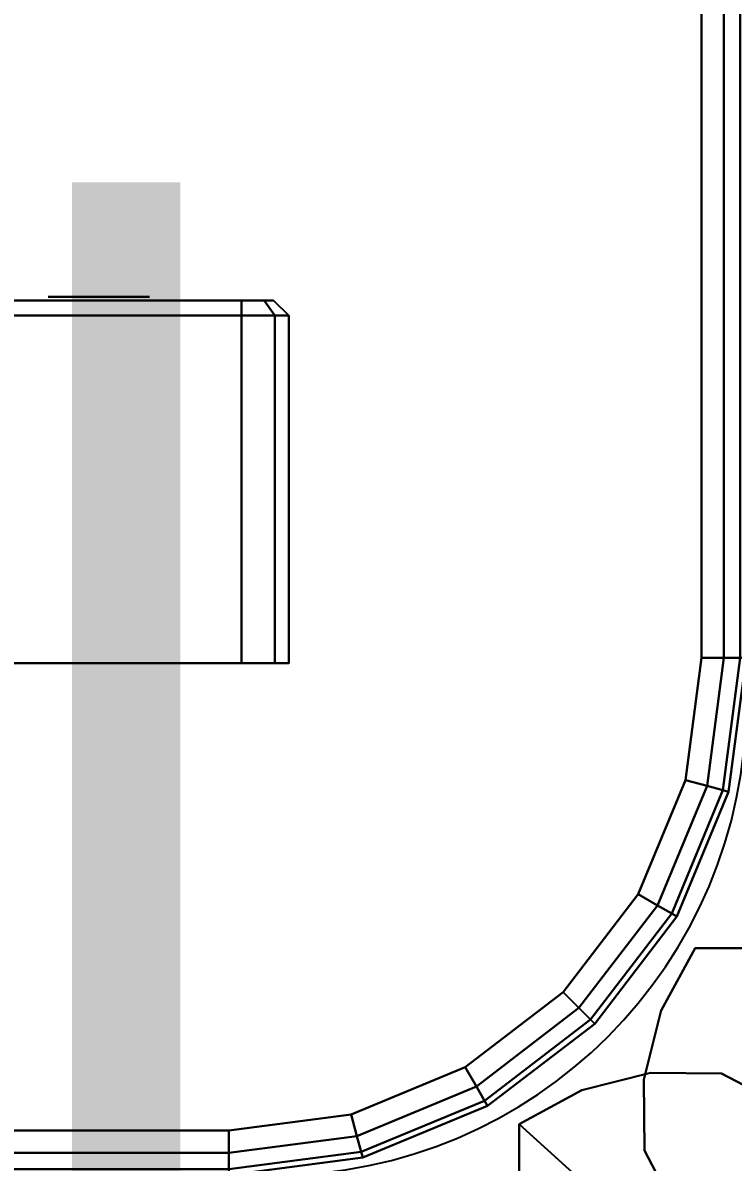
# Model space of a CAD drawing. Extents: x -170 to 1783, y -20 to 1205.
# Drawn here: x 1179.668 to 1181.546, y 281.769 to 284.781 of the extents above; entities that cross this region are included whole.
import ezdxf

# ---------------------------------------------------------------- set-up
doc = ezdxf.new("R2010")
doc.units = 0
doc.header["$LTSCALE"] = 96
doc.header["$MEASUREMENT"] = 0
for name, color, linetype in [('A-FURN-3-PANEL-TRIM', 7, 'Continuous'), ('A-FURN-3-POWER-RECP-BLACK', 7, 'Continuous'), ('A-FURN-3-POWER-RECP-GREY', 7, 'Continuous'), ('A-FURN-3-WKSF-TOP', 7, 'Continuous'), ('A-FURN-3-WKSF-TRIM', 7, 'Continuous'), ('A-FURN-P-WKSF', 7, 'Continuous'), ('MAIN_ELECTRICAL', 7, 'Continuous'), ('MAIN_PANEL', 7, 'Continuous'), ('MAIN_WKSURF', 7, 'Continuous'), ('SM', 7, 'Continuous')]:
    doc.layers.add(name, color=color, linetype=linetype)

# ---------------------------------------------------------------- blocks, each defined once
blk = doc.blocks.new('EC-EFP-456')
at = {"layer": 'A-FURN-3-PANEL-TRIM', "color": 60, "linetype": 'Continuous'}
for points, invisible_edges in [([(47.5649, 2.2249, 3.5747), (47.4, 2.1348, 3.5747), (47.935, 2.269, 3.5747), (47.7471, 2.2706, 3.5747)], 2), ([(47.5649, 2.2249, 4.2397), (47.7471, 2.2706, 4.2397), (47.935, 2.269, 4.2397), (47.4, 2.1348, 4.2397)], 4), ([(47.5649, 2.2249, 3.8013), (47.7471, 2.2706, 3.8013), (47.935, 2.269, 3.8013), (47.4, 2.1348, 3.8013)], 4), ([(47.5649, 2.2249, 4.013), (47.4, 2.1348, 4.013), (47.935, 2.269, 4.013), (47.7471, 2.2706, 4.013)], 2), ([(47.935, 2.269, 3.5747), (47.4, 2.1348, 3.5747), (48.0735, 2.1159, 3.5747), (48.0322, 2.2178, 3.5747)], 3), ([(47.935, 2.269, 4.2397), (48.0322, 2.2178, 4.2397), (48.0735, 2.1159, 4.2397), (47.4, 2.1348, 4.2397)], 12), ([(47.935, 2.269, 3.8013), (48.0322, 2.2178, 3.8013), (48.0735, 2.1159, 3.8013), (47.4, 2.1348, 3.8013)], 12), ([(47.935, 2.269, 4.013), (47.4, 2.1348, 4.013), (48.0735, 2.1159, 4.013), (48.0322, 2.2178, 4.013)], 3), ([(47.4, 2.1348, 3.5747), (47.4, 0.3185, 3.5747), (47.9, 0.3185, 3.5747), (47.9, 1.6815, 3.5747)], 10), ([(48.0735, 2.1159, 3.5747), (47.4, 2.1348, 3.5747), (47.9639, 1.9153, 3.5747), (48.0395, 2.0114, 3.5747)], 3), ([(47.9639, 1.9153, 3.5747), (47.4, 2.1348, 3.5747), (47.9, 1.6815, 3.5747), (47.9163, 1.8027, 3.5747)], 3), ([(47.4, 2.1348, 4.2397), (47.9, 1.6815, 4.2397), (47.9, 0.3185, 4.2397), (47.4, 0.3185, 4.2397)], 5), ([(48.0735, 2.1159, 4.2397), (48.0395, 2.0114, 4.2397), (47.9639, 1.9153, 4.2397), (47.4, 2.1348, 4.2397)], 12), ([(47.9639, 1.9153, 4.2397), (47.9163, 1.8027, 4.2397), (47.9, 1.6815, 4.2397), (47.4, 2.1348, 4.2397)], 12), ([(48.0735, 2.1159, 3.8013), (48.0395, 2.0114, 3.8013), (47.9639, 1.9153, 3.8013), (47.4, 2.1348, 3.8013)], 12), ([(47.9639, 1.9153, 3.8013), (47.9163, 1.8027, 3.8013), (47.9, 1.6815, 3.8013), (47.4, 2.1348, 3.8013)], 12), ([(48.0735, 2.1159, 4.013), (47.4, 2.1348, 4.013), (47.9639, 1.9153, 4.013), (48.0395, 2.0114, 4.013)], 3), ([(47.9639, 1.9153, 4.013), (47.4, 2.1348, 4.013), (47.9, 1.6815, 4.013), (47.9163, 1.8027, 4.013)], 3)]:
    blk.add_3dface(points, dxfattribs=dict(at, invisible_edges=invisible_edges))
for points in [[(47.5649, 2.2249, 4.013), (47.7471, 2.2706, 4.013), (47.7471, 2.2706, 4.2397), (47.5649, 2.2249, 4.2397)], [(47.5649, 2.2249, 3.5747), (47.7471, 2.2706, 3.5747), (47.7471, 2.2706, 3.8013), (47.5649, 2.2249, 3.8013)], [(47.7471, 2.2706, 4.013), (47.935, 2.269, 4.013), (47.935, 2.269, 4.2397), (47.7471, 2.2706, 4.2397)], [(47.7471, 2.2706, 3.5747), (47.935, 2.269, 3.5747), (47.935, 2.269, 3.8013), (47.7471, 2.2706, 3.8013)], [(47.935, 2.269, 4.013), (48.0322, 2.2178, 4.013), (48.0322, 2.2178, 4.2397), (47.935, 2.269, 4.2397)], [(47.935, 2.269, 3.5747), (48.0322, 2.2178, 3.5747), (48.0322, 2.2178, 3.8013), (47.935, 2.269, 3.8013)], [(47.4, 2.1348, 4.013), (47.5649, 2.2249, 4.013), (47.5649, 2.2249, 4.2397), (47.4, 2.1348, 4.2397)], [(47.4, 2.1348, 3.5747), (47.5649, 2.2249, 3.5747), (47.5649, 2.2249, 3.8013), (47.4, 2.1348, 3.8013)], [(47.4, 0.3185, 3.5747), (47.4, 2.1348, 3.5747), (47.4, 2.1348, 4.2397), (47.4, 0.3185, 4.2397)], [(47.4, 2.1348, 3.8013), (47.9, 1.6815, 3.8013), (47.9, 1.6815, 4.013), (47.4, 2.1348, 4.013)]]:
    blk.add_3dface(points, dxfattribs=at)
blk = doc.blocks.new('EC-EFN-256')
at = {"layer": 'A-FURN-3-PANEL-TRIM', "color": 60, "linetype": 'Continuous'}
for points in [[(23.4, -0.1348, 3.8013), (23.4, 0.3185, 3.8013), (23.4, 0.3185, 4.013), (23.4, -0.1348, 4.013)], [(23.5649, -0.2249, 3.8013), (23.4, -0.1348, 3.8013), (23.4, -0.1348, 4.013), (23.5649, -0.2249, 4.013)], [(23.7471, -0.2706, 3.8013), (23.5649, -0.2249, 3.8013), (23.5649, -0.2249, 4.013), (23.7471, -0.2706, 4.013)], [(24.0322, -0.2178, 3.8013), (23.935, -0.269, 3.8013), (23.935, -0.269, 4.013), (24.0322, -0.2178, 4.013)], [(23.935, -0.269, 3.8013), (23.7471, -0.2706, 3.8013), (23.7471, -0.2706, 4.013), (23.935, -0.269, 4.013)]]:
    blk.add_3dface(points, dxfattribs=at)
for points, invisible_edges in [([(23.9, 0.3185, 3.8013), (23.4, -0.1348, 3.8013), (23.9639, 0.0847, 3.8013), (23.9163, 0.1973, 3.8013)], 3), ([(23.9, 0.3185, 4.013), (23.9163, 0.1973, 4.013), (23.9639, 0.0847, 4.013), (23.4, -0.1348, 4.013)], 12), ([(23.9, 0.3185, 3.8013), (23.4, 0.3185, 3.8013), (23.4, -0.1348, 3.8013)], 12), ([(23.4, -0.1348, 4.013), (23.4, 0.3185, 4.013), (23.9, 0.3185, 4.013)], 12), ([(23.9639, 0.0847, 3.8013), (23.4, -0.1348, 3.8013), (24.0735, -0.1159, 3.8013), (24.0395, -0.0114, 3.8013)], 3), ([(23.9639, 0.0847, 4.013), (24.0395, -0.0114, 4.013), (24.0735, -0.1159, 4.013), (23.4, -0.1348, 4.013)], 12), ([(24.0735, -0.1159, 3.8013), (23.4, -0.1348, 3.8013), (23.935, -0.269, 3.8013), (24.0322, -0.2178, 3.8013)], 3), ([(24.0735, -0.1159, 4.013), (24.0322, -0.2178, 4.013), (23.935, -0.269, 4.013), (23.4, -0.1348, 4.013)], 12), ([(23.935, -0.269, 3.8013), (23.4, -0.1348, 3.8013), (23.5649, -0.2249, 3.8013), (23.7471, -0.2706, 3.8013)], 1), ([(23.935, -0.269, 4.013), (23.7471, -0.2706, 4.013), (23.5649, -0.2249, 4.013), (23.4, -0.1348, 4.013)], 8)]:
    blk.add_3dface(points, dxfattribs=dict(at, invisible_edges=invisible_edges))
blk = doc.blocks.new('EC-WYC-64-2424-T')
at = {"layer": 'A-FURN-3-WKSF-TOP', "color": 60, "linetype": 'Continuous'}
for points, invisible_edges in [([(26.9099, -26.9099, 29), (0.743, -0.2855, 29), (1.0445, -0.1606, 29), (1.368, -0.118, 29)], 9), ([(26.9099, -26.9099, 27.75), (1.368, -0.118, 27.75), (1.0445, -0.1606, 27.75), (0.743, -0.2855, 27.75)], 9), ([(1.368, -0.118, 29), (19.9334, -0.118, 29), (20.1772, -0.142, 29), (34.22, -23.882, 29)], 12), ([(1.368, -0.118, 29), (34.22, -23.882, 29), (32.8706, -23.9704, 29), (31.5443, -24.2343, 29)], 9), ([(29.051, -25.267, 29), (1.368, -0.118, 29), (31.5443, -24.2343, 29), (30.2638, -24.6689, 29)], 3), ([(1.368, -0.118, 29), (29.051, -25.267, 29), (27.9266, -26.0183, 29), (26.9099, -26.9099, 29)], 9), ([(1.368, -0.118, 27.75), (26.9099, -26.9099, 27.75), (27.9266, -26.0183, 27.75), (29.051, -25.267, 27.75)], 9), ([(29.051, -25.267, 27.75), (30.2638, -24.6689, 27.75), (31.5443, -24.2343, 27.75), (1.368, -0.118, 27.75)], 12), ([(1.368, -0.118, 27.75), (31.5443, -24.2343, 27.75), (32.8706, -23.9704, 27.75), (34.22, -23.882, 27.75)], 9), ([(1.368, -0.118, 27.75), (34.22, -23.882, 27.75), (20.1772, -0.142, 27.75), (19.9334, -0.118, 27.75)], 3), ([(0.2855, -0.743, 29), (0.4841, -0.4841, 29), (0.743, -0.2855, 29), (26.9099, -26.9099, 29)], 12), ([(0.2855, -0.743, 27.75), (26.9099, -26.9099, 27.75), (0.743, -0.2855, 27.75), (0.4841, -0.4841, 27.75)], 3), ([(26.9099, -26.9099, 29), (0.118, -1.368, 29), (0.1606, -1.0445, 29), (0.2855, -0.743, 29)], 9), ([(26.9099, -26.9099, 27.75), (0.2855, -0.743, 27.75), (0.1606, -1.0445, 27.75), (0.118, -1.368, 27.75)], 9), ([(0.118, -1.368, 29), (26.9099, -26.9099, 29), (26.0183, -27.9266, 29), (25.267, -29.051, 29)], 9), ([(25.267, -29.051, 29), (24.6689, -30.2638, 29), (24.2343, -31.5443, 29), (0.118, -1.368, 29)], 12), ([(0.118, -1.368, 29), (24.2343, -31.5443, 29), (23.9704, -32.8706, 29), (23.882, -34.22, 29)], 9), ([(0.118, -1.368, 29), (23.882, -34.22, 29), (0.142, -20.2252, 29), (0.118, -19.9814, 29)], 3), ([(0.118, -1.368, 27.75), (0.118, -19.9814, 27.75), (0.142, -20.2252, 27.75), (23.882, -34.22, 27.75)], 12), ([(0.118, -1.368, 27.75), (23.882, -34.22, 27.75), (23.9704, -32.8706, 27.75), (24.2343, -31.5443, 27.75)], 9), ([(25.267, -29.051, 27.75), (0.118, -1.368, 27.75), (24.2343, -31.5443, 27.75), (24.6689, -30.2638, 27.75)], 3), ([(0.118, -1.368, 27.75), (25.267, -29.051, 27.75), (26.0183, -27.9266, 27.75), (26.9099, -26.9099, 27.75)], 9)]:
    blk.add_3dface(points, dxfattribs=dict(at, invisible_edges=invisible_edges))
at = {"layer": 'A-FURN-3-WKSF-TRIM', "color": 40, "linetype": 'Continuous'}
for points in [[(1.018, -0.0619, 28.941), (1.0139, -0.0466, 28.882), (1.368, 0, 28.882), (1.368, -0.0158, 28.941)], [(1.0139, -0.0466, 28.882), (1.0139, -0.0466, 27.868), (1.368, 0, 27.868), (1.368, 0, 28.882)], [(1.0139, -0.0466, 27.868), (1.018, -0.0619, 27.809), (1.368, -0.0158, 27.809), (1.368, 0, 27.868)], [(1.0292, -0.1036, 28.9842), (1.018, -0.0619, 28.941), (1.368, -0.0158, 28.941), (1.368, -0.059, 28.9842)], [(1.018, -0.0619, 27.809), (1.0292, -0.1036, 27.7658), (1.368, -0.059, 27.7658), (1.368, -0.0158, 27.809)], [(1.368, -0.0158, 27.809), (1.368, -0.059, 27.7658), (19.9334, -0.059, 27.7658), (19.9334, -0.0158, 27.809)], [(1.368, -0.059, 28.9842), (1.368, -0.0158, 28.941), (19.9334, -0.0158, 28.941), (19.9334, -0.059, 28.9842)], [(0.6919, -0.197, 28.941), (0.684, -0.1833, 28.882), (1.0139, -0.0466, 28.882), (1.018, -0.0619, 28.941)], [(0.684, -0.1833, 28.882), (0.684, -0.1833, 27.868), (1.0139, -0.0466, 27.868), (1.0139, -0.0466, 28.882)], [(0.684, -0.1833, 27.868), (0.6919, -0.197, 27.809), (1.018, -0.0619, 27.809), (1.0139, -0.0466, 27.868)], [(1.0445, -0.1606, 29), (1.0292, -0.1036, 28.9842), (1.368, -0.059, 28.9842), (1.368, -0.118, 29)], [(1.0292, -0.1036, 27.7658), (1.0445, -0.1606, 27.75), (1.368, -0.118, 27.75), (1.368, -0.059, 27.7658)], [(1.368, -0.059, 27.7658), (1.368, -0.118, 27.75), (19.9334, -0.118, 27.75), (19.9334, -0.059, 27.7658)], [(1.368, -0.118, 29), (1.368, -0.059, 28.9842), (19.9334, -0.059, 28.9842), (19.9334, -0.118, 29)], [(0.7135, -0.2344, 28.9842), (0.6919, -0.197, 28.941), (1.018, -0.0619, 28.941), (1.0292, -0.1036, 28.9842)], [(0.6919, -0.197, 27.809), (0.7135, -0.2344, 27.7658), (1.0292, -0.1036, 27.7658), (1.018, -0.0619, 27.809)], [(0.743, -0.2855, 29), (0.7135, -0.2344, 28.9842), (1.0292, -0.1036, 28.9842), (1.0445, -0.1606, 29)], [(0.7135, -0.2344, 27.7658), (0.743, -0.2855, 27.75), (1.0445, -0.1606, 27.75), (1.0292, -0.1036, 27.7658)], [(0.4119, -0.4119, 28.941), (0.4007, -0.4007, 28.882), (0.684, -0.1833, 28.882), (0.6919, -0.197, 28.941)], [(0.4007, -0.4007, 28.882), (0.4007, -0.4007, 27.868), (0.684, -0.1833, 27.868), (0.684, -0.1833, 28.882)], [(0.4007, -0.4007, 27.868), (0.4119, -0.4119, 27.809), (0.6919, -0.197, 27.809), (0.684, -0.1833, 27.868)], [(0.4424, -0.4424, 28.9842), (0.4119, -0.4119, 28.941), (0.6919, -0.197, 28.941), (0.7135, -0.2344, 28.9842)], [(0.4119, -0.4119, 27.809), (0.4424, -0.4424, 27.7658), (0.7135, -0.2344, 27.7658), (0.6919, -0.197, 27.809)], [(0.4841, -0.4841, 29), (0.4424, -0.4424, 28.9842), (0.7135, -0.2344, 28.9842), (0.743, -0.2855, 29)], [(0.4424, -0.4424, 27.7658), (0.4841, -0.4841, 27.75), (0.743, -0.2855, 27.75), (0.7135, -0.2344, 27.7658)], [(0.197, -0.6919, 28.941), (0.1833, -0.684, 28.882), (0.4007, -0.4007, 28.882), (0.4119, -0.4119, 28.941)], [(0.1833, -0.684, 28.882), (0.1833, -0.684, 27.868), (0.4007, -0.4007, 27.868), (0.4007, -0.4007, 28.882)], [(0.1833, -0.684, 27.868), (0.197, -0.6919, 27.809), (0.4119, -0.4119, 27.809), (0.4007, -0.4007, 27.868)], [(0.2344, -0.7135, 28.9842), (0.197, -0.6919, 28.941), (0.4119, -0.4119, 28.941), (0.4424, -0.4424, 28.9842)], [(0.197, -0.6919, 27.809), (0.2344, -0.7135, 27.7658), (0.4424, -0.4424, 27.7658), (0.4119, -0.4119, 27.809)], [(0.2855, -0.743, 29), (0.2344, -0.7135, 28.9842), (0.4424, -0.4424, 28.9842), (0.4841, -0.4841, 29)], [(0.2344, -0.7135, 27.7658), (0.2855, -0.743, 27.75), (0.4841, -0.4841, 27.75), (0.4424, -0.4424, 27.7658)], [(0.0619, -1.018, 28.941), (0.0466, -1.0139, 28.882), (0.1833, -0.684, 28.882), (0.197, -0.6919, 28.941)], [(0.0466, -1.0139, 28.882), (0.0466, -1.0139, 27.868), (0.1833, -0.684, 27.868), (0.1833, -0.684, 28.882)], [(0.0466, -1.0139, 27.868), (0.0619, -1.018, 27.809), (0.197, -0.6919, 27.809), (0.1833, -0.684, 27.868)], [(0.1036, -1.0292, 28.9842), (0.0619, -1.018, 28.941), (0.197, -0.6919, 28.941), (0.2344, -0.7135, 28.9842)], [(0.0619, -1.018, 27.809), (0.1036, -1.0292, 27.7658), (0.2344, -0.7135, 27.7658), (0.197, -0.6919, 27.809)], [(0.1606, -1.0445, 29), (0.1036, -1.0292, 28.9842), (0.2344, -0.7135, 28.9842), (0.2855, -0.743, 29)], [(0.1036, -1.0292, 27.7658), (0.1606, -1.0445, 27.75), (0.2855, -0.743, 27.75), (0.2344, -0.7135, 27.7658)], [(0.0158, -1.368, 28.941), (0, -1.368, 28.882), (0.0466, -1.0139, 28.882), (0.0619, -1.018, 28.941)], [(0, -1.368, 28.882), (0, -1.368, 27.868), (0.0466, -1.0139, 27.868), (0.0466, -1.0139, 28.882)], [(0, -1.368, 27.868), (0.0158, -1.368, 27.809), (0.0619, -1.018, 27.809), (0.0466, -1.0139, 27.868)], [(0.059, -1.368, 28.9842), (0.0158, -1.368, 28.941), (0.0619, -1.018, 28.941), (0.1036, -1.0292, 28.9842)], [(0.0158, -1.368, 27.809), (0.059, -1.368, 27.7658), (0.1036, -1.0292, 27.7658), (0.0619, -1.018, 27.809)], [(0.118, -1.368, 29), (0.059, -1.368, 28.9842), (0.1036, -1.0292, 28.9842), (0.1606, -1.0445, 29)], [(0.059, -1.368, 27.7658), (0.118, -1.368, 27.75), (0.1606, -1.0445, 27.75), (0.1036, -1.0292, 27.7658)], [(0.059, -19.9814, 28.9842), (0.0158, -19.9814, 28.941), (0.0158, -1.368, 28.941), (0.059, -1.368, 28.9842)], [(0.0158, -19.9814, 27.809), (0.059, -19.9814, 27.7658), (0.059, -1.368, 27.7658), (0.0158, -1.368, 27.809)], [(0.118, -19.9814, 29), (0.059, -19.9814, 28.9842), (0.059, -1.368, 28.9842), (0.118, -1.368, 29)], [(0.059, -19.9814, 27.7658), (0.118, -19.9814, 27.75), (0.118, -1.368, 27.75), (0.059, -1.368, 27.7658)]]:
    blk.add_3dface(points, dxfattribs=at)
at = {"layer": 'A-FURN-P-WKSF', "color": 7, "linetype": 'Continuous'}
blk.add_arc((1.25, -1.25), 1.25, 90, 180, dxfattribs=at)
blk = doc.blocks.new('EC-HP-TFM-14')
at = {"layer": 'SM', "color": 60, "linetype": 'Continuous', "width": 0.577333}
blk.add_text('TFM-14', height=4, dxfattribs=at).set_placement((-3.3524, -2.6248))
blk = doc.blocks.new('EC-PRD-3-1')
at = {"layer": 'A-FURN-3-POWER-RECP-BLACK', "color": 20, "linetype": 'Continuous'}
for points, invisible_edges in [([(-1.0121, -0.1122, 2.4905), (-0.8779, -0.1122, 2.6247), (-0.8265, -0.1122, 2.6145)], 13), ([(-1.0121, -0.1122, 2.4905), (-0.8265, -0.1122, 2.6145), (-0.7829, -0.1122, 2.5854)], 13), ([(-1.0121, -0.1122, 2.4905), (-0.7829, -0.1122, 2.5854), (-0.7538, -0.1122, 2.5418)], 13), ([(-1.0121, -0.1122, 2.4905), (-0.7538, -0.1122, 2.5418), (-0.7436, -0.1122, 2.4905)], 13), ([(-1.0121, -0.1122, 2.4905), (-0.7436, -0.1122, 2.4905), (-0.7538, -0.1122, 2.4391)], 13), ([(-1.0121, -0.1122, 2.4905), (-0.7538, -0.1122, 2.4391), (-0.7829, -0.1122, 2.3955)], 13), ([(-1.0121, -0.1122, 2.4905), (-0.7829, -0.1122, 2.3955), (-0.8265, -0.1122, 2.3664)], 13), ([(-1.0121, -0.1122, 2.4905), (-0.8265, -0.1122, 2.3664), (-0.8779, -0.1122, 2.3562)], 13), ([(-1.0121, -0.1122, 2.6247), (-0.8779, -0.1122, 2.6247), (-1.0121, -0.1122, 2.4905)], 2), ([(-0.8779, -0.1122, 2.3562), (-1.0121, -0.1122, 2.3562), (-1.0121, -0.1122, 2.4905)], 12)]:
    blk.add_3dface(points, dxfattribs=dict(at, invisible_edges=invisible_edges))
at = {"layer": 'A-FURN-3-POWER-RECP-GREY', "color": 2, "linetype": 'Continuous'}
for points in [[(-1.38, -0.0625, 1.2358), (-1.38, 0.8565, 1.2358), (-1.38, 0.8565, 3.2451), (-1.38, -0.0625, 3.2451)], [(-1.38, 0.8565, 3.2451), (-1.3434, 0.8565, 3.3335), (-1.3434, -0.0625, 3.3335), (-1.38, -0.0625, 3.2451)], [(-1.38, -0.0625, 1.2358), (-1.3434, -0.0625, 1.1474), (-1.3434, 0.8565, 1.1474), (-1.38, 0.8565, 1.2358)], [(-1.3434, 0.8565, 3.3335), (-1.255, 0.8565, 3.3701), (-1.255, -0.0625, 3.3701), (-1.3434, -0.0625, 3.3335)], [(-1.3434, -0.0625, 1.1474), (-1.255, -0.0625, 1.1108), (-1.255, 0.8565, 1.1108), (-1.3434, 0.8565, 1.1474)], [(1.255, -0.0625, 3.3701), (-1.255, -0.0625, 3.3701), (-1.255, 0.8565, 3.3701), (1.255, 0.8565, 3.3701)], [(1.255, -0.0625, 1.1108), (1.255, 0.8565, 1.1108), (-1.255, 0.8565, 1.1108), (-1.255, -0.0625, 1.1108)], [(-1.38, -0.0625, 3.2451), (-1.34, -0.1025, 3.2451), (-1.34, -0.1025, 1.2358), (-1.38, -0.0625, 1.2358)], [(-1.38, -0.0625, 3.2451), (-1.3434, -0.0625, 3.3335), (-1.315, -0.1025, 3.3053), (-1.34, -0.1025, 3.2451)], [(-1.34, -0.1025, 1.2358), (-1.3151, -0.1025, 1.1757), (-1.3434, -0.0625, 1.1474), (-1.38, -0.0625, 1.2358)], [(-1.3434, -0.0625, 3.3335), (-1.255, -0.0625, 3.3701), (-1.255, -0.1025, 3.3301), (-1.315, -0.1025, 3.3053)], [(-1.3151, -0.1025, 1.1757), (-1.255, -0.1025, 1.1508), (-1.255, -0.0625, 1.1108), (-1.3434, -0.0625, 1.1474)], [(1.255, -0.0625, 3.3701), (1.255, -0.1025, 3.3301), (-1.255, -0.1025, 3.3301), (-1.255, -0.0625, 3.3701)], [(-1.255, -0.0625, 1.1108), (-1.255, -0.1025, 1.1508), (1.255, -0.1025, 1.1508), (1.255, -0.0625, 1.1108)]]:
    blk.add_3dface(points, dxfattribs=at)
for points, invisible_edges in [([(-1.3434, 0.8565, 1.1474), (-1.3434, 0.8565, 3.3335), (-1.38, 0.8565, 3.2451), (-1.38, 0.8565, 1.2358)], 1), ([(-1.3434, 0.8565, 3.3335), (-1.3434, 0.8565, 1.1474), (-1.255, 0.8565, 1.1108), (-1.255, 0.8565, 3.3701)], 5), ([(1.255, 0.8565, 3.3701), (-1.255, 0.8565, 3.3701), (-1.255, 0.8565, 1.1108), (1.255, 0.8565, 1.1108)], 10), ([(-1.3151, -0.1025, 1.1757), (-1.34, -0.1025, 1.2358), (-1.34, -0.1025, 3.2451), (-1.315, -0.1025, 3.3053)], 8), ([(-1.315, -0.1025, 3.3053), (-1.255, -0.1025, 3.3301), (-1.255, -0.1025, 1.1508), (-1.3151, -0.1025, 1.1757)], 10), ([(1.255, -0.1025, 3.3301), (1.255, -0.1025, 1.1508), (-1.255, -0.1025, 1.1508), (-1.255, -0.1025, 3.3301)], 5)]:
    blk.add_3dface(points, dxfattribs=dict(at, invisible_edges=invisible_edges))

msp = doc.modelspace()

# ---------------------------------------------------------------- block references
at = {"layer": 'MAIN_ELECTRICAL', "color": 47, "linetype": 'Continuous', "rotation": 180}
for name, p in [('EC-PRD-3-1', (1178.99117, 283.94475)), ('EC-HP-TFM-14', (1177.53117, 281.73475))]:
    msp.add_blockref(name, p, dxfattribs=at)
at = {"layer": 'MAIN_PANEL', "color": 47, "linetype": 'Continuous', "rotation": 270}
msp.add_blockref('EC-EFN-256', (1181.58075, 305.73489), dxfattribs=at)
at = {"layer": 'MAIN_PANEL', "color": 47, "linetype": 'Continuous'}
msp.add_blockref('EC-EFP-456', (1133.58075, 279.73489), dxfattribs=at)
at = {"layer": 'MAIN_WKSURF', "color": 47, "linetype": 'Continuous', "rotation": 180}
msp.add_blockref('EC-WYC-64-2424-T', (1181.58075, 281.73489), dxfattribs=at)

doc.saveas('drawing.dxf')
